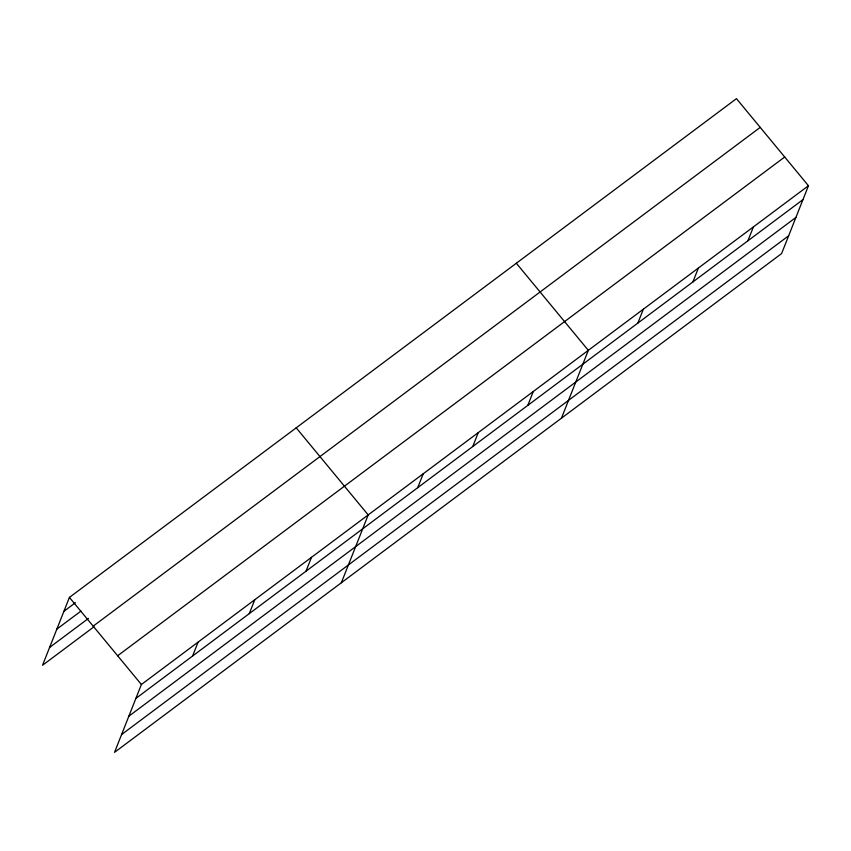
<?xml version="1.0" encoding="UTF-8"?>
<svg xmlns="http://www.w3.org/2000/svg" width="851" height="851" viewBox="0 0 851 851"><rect width="100%" height="100%" fill="white"/><g stroke="black" fill="none" stroke-linecap="round" stroke-linejoin="round"><path stroke-width="1.28" d="M808.45 185.741L141.394 684.502L114.534 752.348L781.59 253.587L808.45 185.741L736.466 98.652L69.41 597.413L42.55 665.259L94.004 626.783M192.592 656.015L198.102 642.111M249.29 613.614L254.8 599.71M305.988 571.223L311.498 557.32M341.336 582.765L368.196 514.929L296.212 427.83M417.724 487.676L423.224 473.773M472.752 446.53L478.262 432.627M527.79 405.384L533.29 391.481M561.458 418.181L588.328 350.335L516.334 263.246M637.846 323.093L643.356 309.19M692.884 281.947L698.384 268.044M747.912 240.79L753.422 226.887M63.91 611.316L75.452 602.678M56.857 629.112L81.005 611.061M49.603 647.451L88.451 618.411M93.163 626.155L760.22 127.395M117.64 655.759L784.696 157.01M135.894 698.405L802.95 199.645M128.841 716.202L795.898 217.452M121.587 734.551L788.632 235.791M69.41 597.413L141.394 684.502"/></g></svg>
